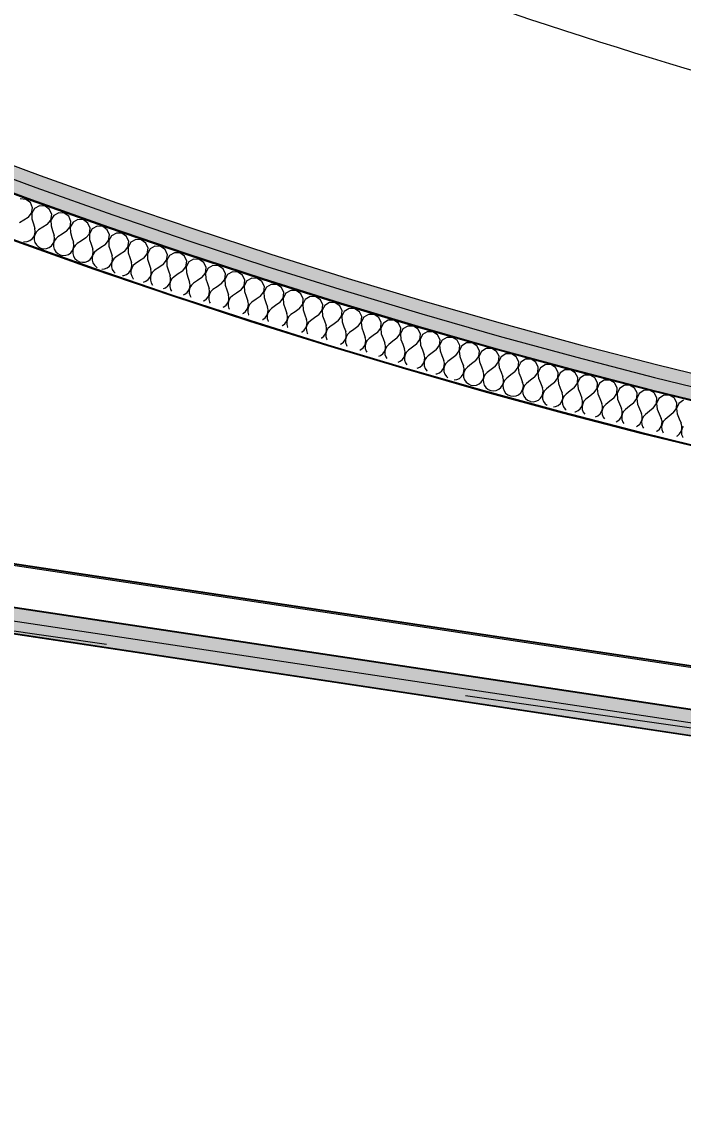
# Model space of a CAD drawing. Header units: millimetres. Extents: x -50172 to 90294, y -80883 to 956680.
# Drawn here: x -29495 to -28723, y -51494 to -50216 of the extents above; entities that cross this region are included whole.
import ezdxf

# ---------------------------------------------------------------- set-up
doc = ezdxf.new("R2010")
doc.units = ezdxf.units.MM
doc.header["$MEASUREMENT"] = 0
doc.linetypes.add('Dashed', pattern=[564.444447, 282.222223, -282.222223])
doc.linetypes.add('Long Dashed', pattern=[1058.333302, 634.99999, -423.333311])
for name, color, linetype in [('A-25-M_Wall_Int', 7, 'Continuous'), ('New_A-25-M_Wall_Int', 7, 'Continuous'), ('New_A-95-D_1_100', 7, 'Continuous')]:
    doc.layers.add(name, color=color, linetype=linetype)
for name, color, linetype, lineweight in [('A-25-M_Wall_Int_Pen_No__1', 7, 'Continuous', 13), ('A-25-M_Wall_Int_Pen_No__87', 8, 'Continuous', 20), ('New_A-25-M_Wall_Int_Pen_No__1', 7, 'Continuous', 13), ('New_A-25-M_Wall_Int_Pen_No__150', 7, 'Continuous', 0), ('New_A-35-M_FFE_Sanitary_Pen_No__1', 7, 'Continuous', 13), ('New_A-95-D_1_100_Pen_No__1', 7, 'Continuous', 13), ('New_A-95-P_Drawing_Pen_No__1', 7, 'Continuous', 13), ('New_A-95-P_Drawing_Pen_No__191', 7, 'Continuous', 5)]:
    doc.layers.add(name, color=color, linetype=linetype, lineweight=lineweight)
for name, color, linetype, lineweight, true_color in [('A-25-M_Wall_Int_Pen_No__107', 7, 'Continuous', 15, 0xa6a6a6), ('A-25-M_Wall_Int_Pen_No__81', 7, 'Continuous', 20, 0x6a6a6a), ('New_A-25-M_Wall_Int_Pen_No__107', 7, 'Continuous', 15, 0xa6a6a6), ('New_A-25-M_Wall_Int_Pen_No__81', 7, 'Continuous', 20, 0x6a6a6a)]:
    doc.layers.add(name, color=color, linetype=linetype, lineweight=lineweight, true_color=true_color)
doc.styles.add('GENERATED_STYLE_3', font='')
doc.styles.get('GENERATED_STYLE_3').set_extended_font_data('Arial')
doc.dimstyles.new('GENERATED_STYLE__2', dxfattribs={"dimtxt": 300, "dimasz": 95, "dimexe": 0.18, "dimexo": 0, "dimgap": 0.09, "dimtad": 1, "dimdec": 0, "dimzin": 0, "dimdsep": 46, "dimtxsty": 'GENERATED_STYLE_3', "dimblk": 'ARROWHEAD_2', "dimblk1": 'ARROWHEAD_2', "dimblk2": 'ARROWHEAD_2', "dimcen": 0.09, "dimclrd": 7, "dimclre": 7, "dimclrt": 7, "dimadec": 0, "dimazin": 0, "dimtfac": 1, "dimtdec": 4, "dimtmove": 0, "dimatfit": 3, "dimfxl": 1, "dimtolj": 1, "dimtzin": 0, "dimarcsym": 0})

# ---------------------------------------------------------------- blocks, each defined once
blk = doc.blocks.new('*X416')
at = {"layer": 'New_A-25-M_Wall_Int_Pen_No__150', "linetype": 'Continuous'}
for p, q in [((-29490.2, -50422.7), (-29496.7, -50422.2)), ((-29485, -50426.5), (-29490.2, -50422.7)), ((-29482.5, -50432.5), (-29485, -50426.5)), ((-29483.5, -50438.9), (-29482.5, -50432.5)), ((-29480.1, -50433.3), (-29483.4, -50438.9)), ((-29474.3, -50430.3), (-29480.1, -50433.3)), ((-29467.8, -50430.7), (-29474.3, -50430.3)), ((-29462.6, -50434.5), (-29467.8, -50430.7)), ((-29460, -50440.5), (-29462.6, -50434.5)), ((-29492.7, -50447.1), (-29497.7, -50450.3)), ((-29487.7, -50443.8), (-29492.7, -50447.1)), ((-29487.7, -50443.8), (-29483.5, -50438.9)), ((-29483.4, -50438.9), (-29483.3, -50445.4)), ((-29483.3, -50445.4), (-29481.5, -50451.1)), ((-29465.3, -50451.9), (-29461.1, -50447)), ((-29461.1, -50447), (-29460, -50440.5)), ((-29457.7, -50441.4), (-29461, -50447)), ((-29461, -50447), (-29460.8, -50453.5)), ((-29451.9, -50438.3), (-29457.7, -50441.4)), ((-29445.4, -50438.8), (-29451.9, -50438.3)), ((-29440.1, -50442.5), (-29445.4, -50438.8)), ((-29437.6, -50448.5), (-29440.1, -50442.5)), ((-29438.6, -50454.9), (-29437.6, -50448.5)), ((-29429.5, -50446.3), (-29435.2, -50449.4)), ((-29423, -50446.7), (-29429.5, -50446.3)), ((-29417.7, -50450.4), (-29423, -50446.7)), ((-29481.5, -50451.1), (-29479.7, -50456.8)), ((-29479.2, -50460.1), (-29479.7, -50456.8)), ((-29479.6, -50463.3), (-29479.2, -50460.1)), ((-29477.7, -50460.6), (-29479.5, -50463.4)), ((-29475.3, -50458.4), (-29477.7, -50460.6)), ((-29470.3, -50455.2), (-29475.3, -50458.4)), ((-29465.3, -50451.9), (-29470.3, -50455.2)), ((-29460.8, -50453.5), (-29459, -50459.2)), ((-29459, -50459.2), (-29457.3, -50464.9)), ((-29442.8, -50459.9), (-29447.8, -50463.2)), ((-29442.8, -50459.9), (-29438.6, -50454.9)), ((-29435.2, -50449.4), (-29438.5, -50455)), ((-29438.5, -50455), (-29438.3, -50461.5)), ((-29415.1, -50456.4), (-29417.7, -50450.4)), ((-29416.1, -50462.9), (-29415.1, -50456.4)), ((-29412.8, -50457.3), (-29416, -50462.9)), ((-29407, -50454.2), (-29412.8, -50457.3)), ((-29400.5, -50454.5), (-29407, -50454.2)), ((-29395.2, -50458.3), (-29400.5, -50454.5)), ((-29392.6, -50464.3), (-29395.2, -50458.3)), ((-29493, -50472), (-29492, -50472.2)), ((-29492, -50472.2), (-29488.7, -50472)), ((-29488.7, -50472), (-29485.6, -50470.9)), ((-29485.6, -50470.9), (-29482.9, -50468.9)), ((-29482.9, -50468.9), (-29480.9, -50466.4)), ((-29480.9, -50466.4), (-29479.6, -50463.3)), ((-29479.5, -50463.4), (-29480.5, -50466.5)), ((-29480.5, -50466.5), (-29480.5, -50469.8)), ((-29480.5, -50469.8), (-29479.7, -50473)), ((-29479.7, -50473), (-29478, -50475.8)), ((-29458.3, -50474.4), (-29457.1, -50471.4)), ((-29457, -50471.4), (-29457.9, -50474.6)), ((-29456.7, -50468.1), (-29457.3, -50464.9)), ((-29457.1, -50471.4), (-29456.7, -50468.1)), ((-29455.2, -50468.6), (-29457, -50471.4)), ((-29452.8, -50466.5), (-29455.2, -50468.6)), ((-29447.8, -50463.2), (-29452.8, -50466.5)), ((-29438.3, -50461.5), (-29436.5, -50467.2)), ((-29436.5, -50467.2), (-29434.7, -50472.8)), ((-29434.2, -50476.1), (-29434.7, -50472.8)), ((-29425.3, -50471.1), (-29430.2, -50474.4)), ((-29420.3, -50467.8), (-29425.3, -50471.1)), ((-29420.3, -50467.8), (-29416.1, -50462.9)), ((-29416, -50462.9), (-29415.8, -50469.4)), ((-29415.8, -50469.4), (-29414, -50475.1)), ((-29397.8, -50475.7), (-29393.6, -50470.7)), ((-29393.6, -50470.7), (-29392.6, -50464.3)), ((-29390.3, -50465.1), (-29393.5, -50470.7)), ((-29393.5, -50470.7), (-29393.3, -50477.2)), ((-29384.5, -50462), (-29390.3, -50465.1)), ((-29378.1, -50462.3), (-29384.5, -50462)), ((-29372.7, -50466.1), (-29378.1, -50462.3)), ((-29370.1, -50472), (-29372.7, -50466.1)), ((-29371.1, -50478.5), (-29370.1, -50472)), ((-29367.7, -50472.8), (-29371, -50478.5)), ((-29362, -50469.7), (-29367.7, -50472.8)), ((-29355.5, -50470.1), (-29362, -50469.7)), ((-29350.2, -50473.8), (-29355.5, -50470.1)), ((-29347.6, -50479.7), (-29350.2, -50473.8)), ((-29478, -50475.8), (-29475.6, -50478.1)), ((-29475.6, -50478.1), (-29472.7, -50479.6)), ((-29472.7, -50479.6), (-29469.4, -50480.3)), ((-29469.4, -50480.3), (-29466.1, -50480)), ((-29466.1, -50480), (-29463, -50478.9)), ((-29463, -50478.9), (-29460.4, -50477)), ((-29460.4, -50477), (-29458.3, -50474.4)), ((-29457.9, -50474.6), (-29458, -50477.8)), ((-29458, -50477.8), (-29457.1, -50481)), ((-29457.1, -50481), (-29455.4, -50483.8)), ((-29455.4, -50483.8), (-29453, -50486.1)), ((-29453, -50486.1), (-29450.1, -50487.6)), ((-29443.6, -50488), (-29440.5, -50486.9)), ((-29440.5, -50486.9), (-29437.8, -50485)), ((-29437.8, -50485), (-29435.8, -50482.4)), ((-29435.8, -50482.4), (-29434.5, -50479.4)), ((-29434.5, -50479.4), (-29435.4, -50482.5)), ((-29435.4, -50482.5), (-29435.4, -50485.8)), ((-29435.4, -50485.8), (-29434.6, -50489)), ((-29434.5, -50479.4), (-29434.2, -50476.1)), ((-29432.7, -50476.6), (-29434.5, -50479.4)), ((-29430.2, -50474.4), (-29432.7, -50476.6)), ((-29414, -50475.1), (-29412.2, -50480.7)), ((-29411.6, -50484), (-29412.2, -50480.7)), ((-29412, -50487.3), (-29411.6, -50484)), ((-29410.1, -50484.5), (-29411.9, -50487.3)), ((-29407.7, -50482.3), (-29410.1, -50484.5)), ((-29402.7, -50479), (-29407.7, -50482.3)), ((-29397.8, -50475.7), (-29402.7, -50479)), ((-29393.3, -50477.2), (-29391.5, -50482.9)), ((-29391.5, -50482.9), (-29389.6, -50488.6)), ((-29380.2, -50486.8), (-29385.1, -50490.1)), ((-29375.2, -50483.5), (-29380.2, -50486.8)), ((-29375.2, -50483.5), (-29371.1, -50478.5)), ((-29371, -50478.5), (-29370.7, -50485)), ((-29370.7, -50485), (-29368.9, -50490.7)), ((-29352.7, -50491.2), (-29348.5, -50486.2)), ((-29348.5, -50486.2), (-29347.6, -50479.7)), ((-29345.2, -50480.5), (-29348.4, -50486.2)), ((-29348.4, -50486.2), (-29348.1, -50492.7)), ((-29339.5, -50477.4), (-29345.2, -50480.5)), ((-29333, -50477.7), (-29339.5, -50477.4)), ((-29327.6, -50481.4), (-29333, -50477.7)), ((-29325, -50487.3), (-29327.6, -50481.4)), ((-29316.9, -50485), (-29322.6, -50488.1)), ((-29310.4, -50485.3), (-29316.9, -50485)), ((-29305.1, -50489), (-29310.4, -50485.3)), ((-29450.1, -50487.6), (-29446.9, -50488.3)), ((-29446.9, -50488.3), (-29443.6, -50488)), ((-29434.6, -50489), (-29432.9, -50491.8)), ((-29432.9, -50491.8), (-29430.4, -50494.1)), ((-29430.4, -50494.1), (-29427.5, -50495.6)), ((-29427.5, -50495.6), (-29424.3, -50496.2)), ((-29424.3, -50496.2), (-29421, -50496)), ((-29421, -50496), (-29417.9, -50494.8)), ((-29417.9, -50494.8), (-29415.2, -50492.9)), ((-29415.2, -50492.9), (-29413.2, -50490.3)), ((-29413.2, -50490.3), (-29412, -50487.3)), ((-29411.9, -50487.3), (-29412.8, -50490.4)), ((-29412.8, -50490.4), (-29412.8, -50493.7)), ((-29412.8, -50493.7), (-29412, -50496.9)), ((-29412, -50496.9), (-29410.3, -50499.7)), ((-29392.6, -50500.7), (-29390.6, -50498.1)), ((-29390.6, -50498.1), (-29389.4, -50495.1)), ((-29389.3, -50495.1), (-29390.2, -50498.3)), ((-29390.2, -50498.3), (-29390.2, -50501.6)), ((-29389.1, -50491.8), (-29389.6, -50488.6)), ((-29389.4, -50495.1), (-29389.1, -50491.8)), ((-29387.5, -50492.3), (-29389.3, -50495.1)), ((-29385.1, -50490.1), (-29387.5, -50492.3)), ((-29368.9, -50490.7), (-29367, -50496.3)), ((-29366.4, -50499.6), (-29367, -50496.3)), ((-29366.8, -50502.8), (-29366.4, -50499.6)), ((-29362.5, -50497.9), (-29364.9, -50500.1)), ((-29357.6, -50494.5), (-29362.5, -50497.9)), ((-29352.7, -50491.2), (-29357.6, -50494.5)), ((-29348.1, -50492.7), (-29346.3, -50498.4)), ((-29346.3, -50498.4), (-29344.4, -50504)), ((-29330.1, -50498.8), (-29335, -50502.2)), ((-29330.1, -50498.8), (-29325.9, -50493.8)), ((-29325.9, -50493.8), (-29325, -50487.3)), ((-29322.6, -50488.1), (-29325.8, -50493.8)), ((-29325.8, -50493.8), (-29325.5, -50500.3)), ((-29302.4, -50494.9), (-29305.1, -50489)), ((-29303.3, -50501.3), (-29302.4, -50494.9)), ((-29300, -50495.7), (-29303.2, -50501.4)), ((-29294.4, -50492.5), (-29300, -50495.7)), ((-29287.9, -50492.8), (-29294.4, -50492.5)), ((-29282.5, -50496.4), (-29287.9, -50492.8)), ((-29279.8, -50502.4), (-29282.5, -50496.4)), ((-29410.3, -50499.7), (-29407.8, -50501.9)), ((-29407.8, -50501.9), (-29406.8, -50502.5)), ((-29401.6, -50504.1), (-29398.4, -50503.8)), ((-29398.4, -50503.8), (-29395.3, -50502.7)), ((-29395.3, -50502.7), (-29392.6, -50500.7)), ((-29390.2, -50501.6), (-29389.3, -50504.7)), ((-29389.3, -50504.7), (-29387.6, -50507.5)), ((-29387.6, -50507.5), (-29386, -50509)), ((-29377.3, -50511.7), (-29375.7, -50511.6)), ((-29375.7, -50511.6), (-29372.6, -50510.5)), ((-29372.6, -50510.5), (-29370, -50508.5)), ((-29370, -50508.5), (-29368, -50505.9)), ((-29368, -50505.9), (-29366.8, -50502.8)), ((-29366.7, -50502.9), (-29367.6, -50506)), ((-29367.6, -50506), (-29367.6, -50509.3)), ((-29367.6, -50509.3), (-29366.7, -50512.5)), ((-29364.9, -50500.1), (-29366.7, -50502.9)), ((-29366.7, -50512.5), (-29365, -50515.3)), ((-29345.3, -50513.6), (-29344.1, -50510.5)), ((-29344, -50510.6), (-29344.9, -50513.7)), ((-29343.8, -50507.3), (-29344.4, -50504)), ((-29344.1, -50510.5), (-29343.8, -50507.3)), ((-29342.3, -50507.8), (-29344, -50510.6)), ((-29339.9, -50505.5), (-29342.3, -50507.8)), ((-29335, -50502.2), (-29339.9, -50505.5)), ((-29325.5, -50500.3), (-29323.7, -50506)), ((-29323.7, -50506), (-29321.8, -50511.6)), ((-29321.2, -50514.9), (-29321.8, -50511.6)), ((-29312.3, -50509.8), (-29317.2, -50513.1)), ((-29307.4, -50506.4), (-29312.3, -50509.8)), ((-29307.4, -50506.4), (-29303.3, -50501.3)), ((-29303.2, -50501.4), (-29302.9, -50507.9)), ((-29302.9, -50507.9), (-29301, -50513.5)), ((-29284.8, -50513.9), (-29280.7, -50508.8)), ((-29280.7, -50508.8), (-29279.8, -50502.4)), ((-29277.4, -50503.2), (-29280.6, -50508.9)), ((-29280.6, -50508.9), (-29280.2, -50515.4)), ((-29271.8, -50500), (-29277.4, -50503.2)), ((-29265.3, -50500.2), (-29271.8, -50500)), ((-29259.9, -50503.9), (-29265.3, -50500.2)), ((-29257.2, -50509.8), (-29259.9, -50503.9)), ((-29258, -50516.2), (-29257.2, -50509.8)), ((-29254.8, -50510.6), (-29257.9, -50516.3)), ((-29249.1, -50507.4), (-29254.8, -50510.6)), ((-29242.6, -50507.6), (-29249.1, -50507.4)), ((-29237.2, -50511.2), (-29242.6, -50507.6)), ((-29234.5, -50517.1), (-29237.2, -50511.2)), ((-29365, -50515.3), (-29364.4, -50515.8)), ((-29353.1, -50519.3), (-29353, -50519.3)), ((-29353, -50519.3), (-29350, -50518.2)), ((-29350, -50518.2), (-29347.3, -50516.2)), ((-29347.3, -50516.2), (-29345.3, -50513.6)), ((-29344.9, -50513.7), (-29344.9, -50517)), ((-29344.9, -50517), (-29344, -50520.2)), ((-29344, -50520.2), (-29342.5, -50522.7)), ((-29327.3, -50525.8), (-29324.6, -50523.8)), ((-29324.6, -50523.8), (-29322.7, -50521.2)), ((-29322.7, -50521.2), (-29321.5, -50518.1)), ((-29321.4, -50518.2), (-29322.3, -50521.3)), ((-29322.3, -50521.3), (-29322.3, -50524.6)), ((-29322.3, -50524.6), (-29321.3, -50527.8)), ((-29321.5, -50518.1), (-29321.2, -50514.9)), ((-29319.7, -50515.4), (-29321.4, -50518.2)), ((-29317.2, -50513.1), (-29319.7, -50515.4)), ((-29301, -50513.5), (-29299.1, -50519.2)), ((-29298.5, -50522.4), (-29299.1, -50519.2)), ((-29298.8, -50525.7), (-29298.5, -50522.4)), ((-29297, -50522.9), (-29298.7, -50525.7)), ((-29294.6, -50520.7), (-29297, -50522.9)), ((-29289.7, -50517.3), (-29294.6, -50520.7)), ((-29284.8, -50513.9), (-29289.7, -50517.3)), ((-29280.2, -50515.4), (-29278.3, -50521)), ((-29278.3, -50521), (-29276.4, -50526.6)), ((-29267, -50524.7), (-29271.9, -50528.1)), ((-29262.1, -50521.3), (-29267, -50524.7)), ((-29262.1, -50521.3), (-29258, -50516.2)), ((-29257.9, -50516.3), (-29257.6, -50522.8)), ((-29257.6, -50522.8), (-29255.6, -50528.4)), ((-29239.4, -50528.6), (-29235.3, -50523.6)), ((-29235.3, -50523.6), (-29234.5, -50517.1)), ((-29232.1, -50517.9), (-29235.2, -50523.6)), ((-29235.2, -50523.6), (-29234.9, -50530.1)), ((-29226.5, -50514.7), (-29232.1, -50517.9)), ((-29220, -50514.9), (-29226.5, -50514.7)), ((-29214.6, -50518.5), (-29220, -50514.9)), ((-29211.8, -50524.4), (-29214.6, -50518.5)), ((-29212.6, -50530.8), (-29211.8, -50524.4)), ((-29209.4, -50525.2), (-29212.5, -50530.9)), ((-29203.8, -50521.9), (-29209.4, -50525.2)), ((-29197.3, -50522.1), (-29203.8, -50521.9)), ((-29191.9, -50525.7), (-29197.3, -50522.1)), ((-29329.7, -50526.7), (-29327.3, -50525.8)), ((-29321.3, -50527.8), (-29320.1, -50529.7)), ((-29306.3, -50534), (-29304.6, -50533.3)), ((-29304.6, -50533.3), (-29301.9, -50531.4)), ((-29301.9, -50531.4), (-29300, -50528.7)), ((-29300, -50528.7), (-29298.8, -50525.7)), ((-29298.7, -50525.7), (-29299.6, -50528.9)), ((-29299.6, -50528.9), (-29299.5, -50532.2)), ((-29299.5, -50532.2), (-29298.6, -50535.3)), ((-29298.6, -50535.3), (-29297.7, -50536.7)), ((-29279.2, -50538.8), (-29277.2, -50536.2)), ((-29277.2, -50536.2), (-29276.1, -50533.1)), ((-29276, -50533.2), (-29276.8, -50536.3)), ((-29276.8, -50536.3), (-29276.8, -50539.6)), ((-29275.8, -50529.9), (-29276.4, -50526.6)), ((-29276.1, -50533.1), (-29275.8, -50529.9)), ((-29274.3, -50530.4), (-29276, -50533.2)), ((-29271.9, -50528.1), (-29274.3, -50530.4)), ((-29255.6, -50528.4), (-29253.7, -50534)), ((-29253.1, -50537.3), (-29253.7, -50534)), ((-29253.3, -50540.5), (-29253.1, -50537.3)), ((-29251.6, -50537.8), (-29253.2, -50540.6)), ((-29249.1, -50535.5), (-29251.6, -50537.8)), ((-29244.3, -50532.1), (-29249.1, -50535.5)), ((-29239.4, -50528.6), (-29244.3, -50532.1)), ((-29234.9, -50530.1), (-29232.9, -50535.7)), ((-29232.9, -50535.7), (-29231, -50541.4)), ((-29216.7, -50535.9), (-29221.5, -50539.4)), ((-29216.7, -50535.9), (-29212.6, -50530.8)), ((-29212.5, -50530.9), (-29212.1, -50537.4)), ((-29212.1, -50537.4), (-29210.2, -50543)), ((-29193.9, -50543.1), (-29189.9, -50538)), ((-29189.1, -50531.6), (-29191.9, -50525.7)), ((-29189.9, -50538), (-29189.1, -50531.6)), ((-29186.7, -50532.3), (-29189.8, -50538.1)), ((-29181.1, -50529.1), (-29186.7, -50532.3)), ((-29174.6, -50529.2), (-29181.1, -50529.1)), ((-29169.2, -50532.8), (-29174.6, -50529.2)), ((-29166.4, -50538.7), (-29169.2, -50532.8)), ((-29158.4, -50536.2), (-29164, -50539.5)), ((-29151.9, -50536.3), (-29158.4, -50536.2)), ((-29146.4, -50539.9), (-29151.9, -50536.3)), ((-29283.1, -50541.3), (-29281.8, -50540.8)), ((-29281.8, -50540.8), (-29279.2, -50538.8)), ((-29276.8, -50539.6), (-29275.9, -50542.8)), ((-29275.9, -50542.8), (-29275.2, -50543.8)), ((-29259.9, -50548.6), (-29259.1, -50548.2)), ((-29259.1, -50548.2), (-29256.5, -50546.2)), ((-29256.5, -50546.2), (-29254.5, -50543.6)), ((-29254.5, -50543.6), (-29253.3, -50540.5)), ((-29253.2, -50540.6), (-29254.1, -50543.7)), ((-29254.1, -50543.7), (-29254.1, -50547)), ((-29254.1, -50547), (-29253.1, -50550.2)), ((-29253.1, -50550.2), (-29252.7, -50550.9)), ((-29231.7, -50550.9), (-29230.6, -50547.9)), ((-29230.5, -50547.9), (-29231.3, -50551.1)), ((-29230.3, -50544.6), (-29231, -50541.4)), ((-29230.6, -50547.9), (-29230.3, -50544.6)), ((-29228.8, -50545.1), (-29230.5, -50547.9)), ((-29226.4, -50542.8), (-29228.8, -50545.1)), ((-29221.5, -50539.4), (-29226.4, -50542.8)), ((-29210.2, -50543), (-29208.2, -50548.6)), ((-29207.5, -50551.8), (-29208.2, -50548.6)), ((-29203.6, -50550.1), (-29206, -50552.3)), ((-29198.8, -50546.6), (-29203.6, -50550.1)), ((-29193.9, -50543.1), (-29198.8, -50546.6)), ((-29189.8, -50538.1), (-29189.4, -50544.6)), ((-29189.4, -50544.6), (-29187.4, -50550.2)), ((-29187.4, -50550.2), (-29185.4, -50555.8)), ((-29171.2, -50550.3), (-29176, -50553.8)), ((-29171.2, -50550.3), (-29167.1, -50545.2)), ((-29167.1, -50545.2), (-29166.4, -50538.7)), ((-29164, -50539.5), (-29167, -50545.2)), ((-29167, -50545.2), (-29166.6, -50551.7)), ((-29143.6, -50545.8), (-29146.4, -50539.9)), ((-29144.4, -50552.2), (-29143.6, -50545.8)), ((-29141.2, -50546.5), (-29144.3, -50552.2)), ((-29135.6, -50543.2), (-29141.2, -50546.5)), ((-29129.1, -50543.3), (-29135.6, -50543.2)), ((-29123.7, -50546.9), (-29129.1, -50543.3)), ((-29120.9, -50552.7), (-29123.7, -50546.9)), ((-29112.9, -50550.1), (-29118.5, -50553.5)), ((-29106.4, -50550.3), (-29112.9, -50550.1)), ((-29100.9, -50553.8), (-29106.4, -50550.3)), ((-29236.9, -50555.8), (-29236.3, -50555.6)), ((-29236.3, -50555.6), (-29233.7, -50553.6)), ((-29233.7, -50553.6), (-29231.7, -50550.9)), ((-29231.3, -50551.1), (-29231.3, -50554.4)), ((-29231.3, -50554.4), (-29230.3, -50557.5)), ((-29230.3, -50557.5), (-29230, -50558)), ((-29213.9, -50563), (-29213.5, -50562.9)), ((-29213.5, -50562.9), (-29210.9, -50560.8)), ((-29210.9, -50560.8), (-29208.9, -50558.2)), ((-29208.9, -50558.2), (-29207.8, -50555.1)), ((-29207.7, -50555.1), (-29208.5, -50558.3)), ((-29208.5, -50558.3), (-29208.5, -50561.6)), ((-29208.5, -50561.6), (-29207.5, -50564.8)), ((-29207.8, -50555.1), (-29207.5, -50551.8)), ((-29206, -50552.3), (-29207.7, -50555.1)), ((-29186.1, -50565.4), (-29185, -50562.3)), ((-29184.9, -50562.3), (-29185.7, -50565.5)), ((-29184.8, -50559), (-29185.4, -50555.8)), ((-29185, -50562.3), (-29184.8, -50559)), ((-29183.2, -50559.5), (-29184.9, -50562.3)), ((-29180.9, -50557.2), (-29183.2, -50559.5)), ((-29176, -50553.8), (-29180.9, -50557.2)), ((-29166.6, -50551.7), (-29164.6, -50557.3)), ((-29164.6, -50557.3), (-29162.6, -50562.9)), ((-29161.9, -50566.1), (-29162.6, -50562.9)), ((-29153.2, -50560.8), (-29158, -50564.3)), ((-29148.4, -50557.3), (-29153.2, -50560.8)), ((-29148.4, -50557.3), (-29144.4, -50552.2)), ((-29144.3, -50552.2), (-29143.8, -50558.7)), ((-29143.8, -50558.7), (-29141.8, -50564.3)), ((-29125.6, -50564.3), (-29121.6, -50559.2)), ((-29121.6, -50559.2), (-29120.9, -50552.7)), ((-29118.5, -50553.5), (-29121.5, -50559.2)), ((-29121.5, -50559.2), (-29121, -50565.7)), ((-29098.1, -50559.6), (-29100.9, -50553.8)), ((-29098.8, -50566.1), (-29098.1, -50559.6)), ((-29095.7, -50560.4), (-29098.7, -50566.1)), ((-29090.1, -50557), (-29095.7, -50560.4)), ((-29083.6, -50557.1), (-29090.1, -50557)), ((-29078.1, -50560.6), (-29083.6, -50557.1)), ((-29075.3, -50566.5), (-29078.1, -50560.6)), ((-29207.5, -50564.8), (-29207.3, -50565.1)), ((-29191, -50570.2), (-29190.7, -50570.1)), ((-29190.7, -50570.1), (-29188.1, -50568)), ((-29188.1, -50568), (-29186.1, -50565.4)), ((-29185.7, -50565.5), (-29185.7, -50568.8)), ((-29185.7, -50568.8), (-29184.7, -50571.9)), ((-29184.7, -50571.9), (-29184.4, -50572.3)), ((-29167.8, -50577.2), (-29165.2, -50575.2)), ((-29165.2, -50575.2), (-29163.3, -50572.5)), ((-29163.3, -50572.5), (-29162.2, -50569.4)), ((-29162.1, -50569.4), (-29162.9, -50572.6)), ((-29162.9, -50572.6), (-29162.8, -50575.9)), ((-29162.8, -50575.9), (-29161.8, -50579)), ((-29162.2, -50569.4), (-29161.9, -50566.1)), ((-29160.4, -50566.6), (-29162.1, -50569.4)), ((-29158, -50564.3), (-29160.4, -50566.6)), ((-29141.8, -50564.3), (-29139.8, -50569.9)), ((-29139.1, -50573.2), (-29139.8, -50569.9)), ((-29139.3, -50576.4), (-29139.1, -50573.2)), ((-29137.6, -50573.6), (-29139.2, -50576.5)), ((-29135.2, -50571.3), (-29137.6, -50573.6)), ((-29130.4, -50567.8), (-29135.2, -50571.3)), ((-29125.6, -50564.3), (-29130.4, -50567.8)), ((-29121, -50565.7), (-29119, -50571.3)), ((-29119, -50571.3), (-29116.9, -50576.9)), ((-29107.5, -50574.8), (-29112.4, -50578.3)), ((-29102.7, -50571.2), (-29107.5, -50574.8)), ((-29102.7, -50571.2), (-29098.8, -50566.1)), ((-29098.7, -50566.1), (-29098.2, -50572.6)), ((-29098.2, -50572.6), (-29096.1, -50578.2)), ((-29079.9, -50578.1), (-29075.9, -50572.9)), ((-29075.9, -50572.9), (-29075.3, -50566.5)), ((-29072.8, -50567.2), (-29075.8, -50573)), ((-29075.8, -50573), (-29075.3, -50579.5)), ((-29067.3, -50563.8), (-29072.8, -50567.2)), ((-29060.8, -50563.9), (-29067.3, -50563.8)), ((-29055.3, -50567.4), (-29060.8, -50563.9)), ((-29052.4, -50573.2), (-29055.3, -50567.4)), ((-29053.1, -50579.7), (-29052.4, -50573.2)), ((-29050, -50573.9), (-29053, -50579.7)), ((-29044.4, -50570.6), (-29050, -50573.9)), ((-29037.9, -50570.6), (-29044.4, -50570.6)), ((-29032.4, -50574.1), (-29037.9, -50570.6)), ((-29029.6, -50579.9), (-29032.4, -50574.1)), ((-29168.3, -50577.4), (-29167.8, -50577.2)), ((-29161.8, -50579), (-29161.5, -50579.5)), ((-29145.6, -50584.5), (-29144.9, -50584.2)), ((-29144.9, -50584.2), (-29142.4, -50582.2)), ((-29142.4, -50582.2), (-29140.4, -50579.5)), ((-29140.4, -50579.5), (-29139.3, -50576.4)), ((-29139.2, -50576.5), (-29140, -50579.6)), ((-29140, -50579.6), (-29139.9, -50582.9)), ((-29139.9, -50582.9), (-29138.9, -50586.1)), ((-29138.9, -50586.1), (-29138.5, -50586.7)), ((-29122, -50591.2), (-29119.5, -50589.2)), ((-29119.5, -50589.2), (-29117.6, -50586.5)), ((-29117.6, -50586.5), (-29116.4, -50583.4)), ((-29116.4, -50583.4), (-29117.2, -50586.6)), ((-29117.2, -50586.6), (-29117, -50589.9)), ((-29116.2, -50580.1), (-29116.9, -50576.9)), ((-29116.4, -50583.4), (-29116.2, -50580.1)), ((-29114.7, -50580.6), (-29116.4, -50583.4)), ((-29112.4, -50578.3), (-29114.7, -50580.6)), ((-29096.1, -50578.2), (-29094.1, -50583.8)), ((-29093.4, -50587), (-29094.1, -50583.8)), ((-29093.6, -50590.3), (-29093.4, -50587)), ((-29091.8, -50587.5), (-29093.5, -50590.3)), ((-29089.5, -50585.2), (-29091.8, -50587.5)), ((-29084.7, -50581.6), (-29089.5, -50585.2)), ((-29079.9, -50578.1), (-29084.7, -50581.6)), ((-29075.3, -50579.5), (-29073.2, -50585)), ((-29073.2, -50585), (-29071.2, -50590.6)), ((-29061.8, -50588.4), (-29066.6, -50592)), ((-29057, -50584.9), (-29061.8, -50588.4)), ((-29057, -50584.9), (-29053.1, -50579.7)), ((-29053, -50579.7), (-29052.4, -50586.2)), ((-29052.4, -50586.2), (-29050.3, -50591.8)), ((-29034.1, -50591.6), (-29030.2, -50586.4)), ((-29030.2, -50586.4), (-29029.6, -50579.9)), ((-29027.1, -50580.6), (-29030.1, -50586.4)), ((-29030.1, -50586.4), (-29029.5, -50592.9)), ((-29021.6, -50577.2), (-29027.1, -50580.6)), ((-29015.1, -50577.3), (-29021.6, -50577.2)), ((-29009.6, -50580.7), (-29015.1, -50577.3)), ((-29006.7, -50586.5), (-29009.6, -50580.7)), ((-29007.3, -50593), (-29006.7, -50586.5)), ((-29004.3, -50587.2), (-29007.2, -50593)), ((-28998.7, -50583.8), (-29004.3, -50587.2)), ((-28992.2, -50583.8), (-28998.7, -50583.8)), ((-28986.7, -50587.2), (-28992.2, -50583.8)), ((-28983.8, -50593.1), (-28986.7, -50587.2)), ((-29123, -50591.6), (-29122, -50591.2)), ((-29117, -50589.9), (-29116, -50593)), ((-29116, -50593), (-29115.4, -50594)), ((-29100.4, -50598.7), (-29099.1, -50598.1)), ((-29099.1, -50598.1), (-29096.5, -50596.1)), ((-29096.5, -50596.1), (-29094.6, -50593.4)), ((-29094.6, -50593.4), (-29093.6, -50590.3)), ((-29093.5, -50590.3), (-29094.2, -50593.5)), ((-29094.2, -50593.5), (-29094.1, -50596.8)), ((-29094.1, -50596.8), (-29093.1, -50599.9)), ((-29093.1, -50599.9), (-29092.2, -50601.2)), ((-29073.6, -50602.9), (-29071.7, -50600.2)), ((-29071.7, -50600.2), (-29070.6, -50597.1)), ((-29070.5, -50597.1), (-29071.3, -50600.3)), ((-29071.3, -50600.3), (-29071.2, -50603.6)), ((-29070.4, -50593.8), (-29071.2, -50590.6)), ((-29070.6, -50597.1), (-29070.4, -50593.8)), ((-29068.9, -50594.3), (-29070.5, -50597.1)), ((-29066.6, -50592), (-29068.9, -50594.3)), ((-29050.3, -50591.8), (-29048.2, -50597.4)), ((-29047.5, -50600.6), (-29048.2, -50597.4)), ((-29047.7, -50603.9), (-29047.5, -50600.6)), ((-29046, -50601), (-29047.6, -50603.9)), ((-29043.7, -50598.7), (-29046, -50601)), ((-29038.9, -50595.1), (-29043.7, -50598.7)), ((-29034.1, -50591.6), (-29038.9, -50595.1)), ((-29029.5, -50592.9), (-29027.4, -50598.5)), ((-29027.4, -50598.5), (-29025.3, -50604)), ((-29016, -50601.8), (-29020.7, -50605.4)), ((-29011.2, -50598.2), (-29016, -50601.8)), ((-29011.2, -50598.2), (-29007.3, -50593)), ((-29007.2, -50593), (-29006.6, -50599.5)), ((-29006.6, -50599.5), (-29004.5, -50605.1)), ((-28988.3, -50604.8), (-28984.4, -50599.5)), ((-28984.4, -50599.5), (-28983.8, -50593.1)), ((-28981.4, -50593.8), (-28984.3, -50599.6)), ((-28984.3, -50599.6), (-28983.7, -50606.1)), ((-28975.8, -50590.3), (-28981.4, -50593.8)), ((-28969.3, -50590.3), (-28975.8, -50590.3)), ((-28963.8, -50593.7), (-28969.3, -50590.3)), ((-28960.8, -50599.5), (-28963.8, -50593.7)), ((-28961.4, -50606), (-28960.8, -50599.5)), ((-28958.4, -50600.2), (-28961.3, -50606)), ((-28952.9, -50596.8), (-28958.4, -50600.2)), ((-28946.4, -50596.7), (-28952.9, -50596.8)), ((-28940.8, -50600.1), (-28946.4, -50596.7)), ((-28937.9, -50605.9), (-28940.8, -50600.1)), ((-29078, -50605.7), (-29076.2, -50605)), ((-29076.2, -50605), (-29073.6, -50602.9)), ((-29071.2, -50603.6), (-29070.2, -50606.7)), ((-29070.2, -50606.7), (-29068.9, -50608.6)), ((-29055.6, -50612.7), (-29053.2, -50611.7)), ((-29053.2, -50611.7), (-29050.7, -50609.6)), ((-29050.7, -50609.6), (-29048.8, -50607)), ((-29048.8, -50607), (-29047.7, -50603.9)), ((-29047.6, -50603.9), (-29048.4, -50607.1)), ((-29048.4, -50607.1), (-29048.2, -50610.4)), ((-29048.2, -50610.4), (-29047.2, -50613.5)), ((-29047.2, -50613.5), (-29045.6, -50615.9)), ((-29027.7, -50616.3), (-29025.8, -50613.6)), ((-29025.8, -50613.6), (-29024.7, -50610.5)), ((-29024.7, -50610.5), (-29025.4, -50613.7)), ((-29025.4, -50613.7), (-29025.3, -50617)), ((-29024.6, -50607.2), (-29025.3, -50604)), ((-29024.7, -50610.5), (-29024.6, -50607.2)), ((-29023, -50607.7), (-29024.7, -50610.5)), ((-29020.7, -50605.4), (-29023, -50607.7)), ((-29004.5, -50605.1), (-29002.3, -50610.6)), ((-29001.6, -50613.8), (-29002.3, -50610.6)), ((-29001.8, -50617.1), (-29001.6, -50613.8)), ((-29000.1, -50614.3), (-29001.7, -50617.1)), ((-28997.8, -50611.9), (-29000.1, -50614.3)), ((-28993, -50608.4), (-28997.8, -50611.9)), ((-28988.3, -50604.8), (-28993, -50608.4)), ((-28983.7, -50606.1), (-28981.5, -50611.6)), ((-28981.5, -50611.6), (-28979.4, -50617.2)), ((-28965.3, -50611.2), (-28970, -50614.8)), ((-28965.3, -50611.2), (-28961.4, -50606)), ((-28961.3, -50606), (-28960.7, -50612.5)), ((-28960.7, -50612.5), (-28958.5, -50618.1)), ((-28942.3, -50617.6), (-28938.4, -50612.4)), ((-28938.4, -50612.4), (-28937.9, -50605.9)), ((-28935.5, -50606.6), (-28938.4, -50612.4)), ((-28938.4, -50612.4), (-28937.7, -50618.9)), ((-28930, -50603.1), (-28935.5, -50606.6)), ((-28923.5, -50603.1), (-28930, -50603.1)), ((-28917.9, -50606.5), (-28923.5, -50603.1)), ((-28914.9, -50612.3), (-28917.9, -50606.5)), ((-28915.5, -50618.7), (-28914.9, -50612.3)), ((-28912.5, -50612.9), (-28915.4, -50618.8)), ((-28907, -50609.4), (-28912.5, -50612.9)), ((-28900.5, -50609.4), (-28907, -50609.4)), ((-28894.9, -50612.7), (-28900.5, -50609.4)), ((-28892, -50618.5), (-28894.9, -50612.7)), ((-29033.4, -50619.7), (-29033.3, -50619.7)), ((-29033.3, -50619.7), (-29030.2, -50618.4)), ((-29030.2, -50618.4), (-29027.7, -50616.3)), ((-29025.3, -50617), (-29024.2, -50620.1)), ((-29024.2, -50620.1), (-29022.3, -50622.9)), ((-29022.3, -50622.9), (-29021.7, -50623.4)), ((-29011.7, -50626.5), (-29010.3, -50626.3)), ((-29010.3, -50626.3), (-29007.2, -50625)), ((-29007.2, -50625), (-29004.7, -50622.9)), ((-29004.7, -50622.9), (-29002.8, -50620.2)), ((-29002.8, -50620.2), (-29001.8, -50617.1)), ((-29001.7, -50617.1), (-29002.4, -50620.3)), ((-29002.4, -50620.3), (-29002.3, -50623.6)), ((-29002.3, -50623.6), (-29001.2, -50626.7)), ((-29001.2, -50626.7), (-28999.3, -50629.5)), ((-28981.7, -50629.5), (-28979.8, -50626.8)), ((-28979.8, -50626.8), (-28978.8, -50623.6)), ((-28978.6, -50620.4), (-28979.4, -50617.2)), ((-28978.7, -50623.7), (-28979.4, -50626.9)), ((-28979.4, -50626.9), (-28979.2, -50630.2)), ((-28978.8, -50623.6), (-28978.6, -50620.4)), ((-28977.1, -50620.8), (-28978.7, -50623.7)), ((-28974.8, -50618.5), (-28977.1, -50620.8)), ((-28970, -50614.8), (-28974.8, -50618.5)), ((-28958.5, -50618.1), (-28956.4, -50623.6)), ((-28955.6, -50626.8), (-28956.4, -50623.6)), ((-28955.7, -50630.1), (-28955.6, -50626.8)), ((-28954.1, -50627.2), (-28955.7, -50630.1)), ((-28951.8, -50624.9), (-28954.1, -50627.2)), ((-28947, -50621.3), (-28951.8, -50624.9)), ((-28942.3, -50617.6), (-28947, -50621.3)), ((-28937.7, -50618.9), (-28935.5, -50624.5)), ((-28935.5, -50624.5), (-28933.3, -50630)), ((-28919.3, -50624), (-28924, -50627.6)), ((-28919.3, -50624), (-28915.5, -50618.7)), ((-28915.4, -50618.8), (-28914.7, -50625.2)), ((-28914.7, -50625.2), (-28912.5, -50630.8)), ((-28896.3, -50630.2), (-28892.5, -50625)), ((-28892.5, -50625), (-28892, -50618.5)), ((-28889.5, -50619.2), (-28892.4, -50625)), ((-28892.4, -50625), (-28891.7, -50631.5)), ((-28884, -50615.7), (-28889.5, -50619.2)), ((-28877.5, -50615.6), (-28884, -50615.7)), ((-28872, -50618.9), (-28877.5, -50615.6)), ((-28869, -50624.7), (-28872, -50618.9)), ((-28869.4, -50631.2), (-28869, -50624.7)), ((-28866.5, -50625.3), (-28869.3, -50631.2)), ((-28861, -50621.8), (-28866.5, -50625.3)), ((-28854.5, -50621.7), (-28861, -50621.8)), ((-28848.9, -50625), (-28854.5, -50621.7)), ((-28845.9, -50630.8), (-28848.9, -50625)), ((-28999.3, -50629.5), (-28997.5, -50631)), ((-28990.1, -50633.3), (-28987.2, -50632.9)), ((-28987.2, -50632.9), (-28984.2, -50631.6)), ((-28984.2, -50631.6), (-28981.7, -50629.5)), ((-28979.2, -50630.2), (-28978.2, -50633.3)), ((-28978.2, -50633.3), (-28976.3, -50636)), ((-28976.3, -50636), (-28973.7, -50638.1)), ((-28973.7, -50638.1), (-28970.7, -50639.4)), ((-28970.7, -50639.4), (-28967.4, -50639.8)), ((-28967.4, -50639.8), (-28964.2, -50639.4)), ((-28964.2, -50639.4), (-28961.2, -50638)), ((-28961.2, -50638), (-28958.6, -50635.9)), ((-28958.6, -50635.9), (-28956.8, -50633.2)), ((-28956.8, -50633.2), (-28955.7, -50630.1)), ((-28955.7, -50630.1), (-28956.4, -50633.3)), ((-28956.4, -50633.3), (-28956.2, -50636.6)), ((-28956.2, -50636.6), (-28955.1, -50639.7)), ((-28955.1, -50639.7), (-28953.2, -50642.4)), ((-28935.6, -50642.3), (-28933.7, -50639.6)), ((-28933.7, -50639.6), (-28932.7, -50636.5)), ((-28932.6, -50633.2), (-28933.3, -50630)), ((-28932.6, -50636.5), (-28933.3, -50639.7)), ((-28933.3, -50639.7), (-28933.1, -50643)), ((-28932.7, -50636.5), (-28932.6, -50633.2)), ((-28931, -50633.6), (-28932.6, -50636.5)), ((-28928.7, -50631.3), (-28931, -50633.6)), ((-28924, -50627.6), (-28928.7, -50631.3)), ((-28912.5, -50630.8), (-28910.3, -50636.3)), ((-28909.5, -50639.5), (-28910.3, -50636.3)), ((-28909.6, -50642.8), (-28909.5, -50639.5)), ((-28908, -50639.9), (-28909.5, -50642.8)), ((-28905.7, -50637.6), (-28908, -50639.9)), ((-28901, -50633.9), (-28905.7, -50637.6)), ((-28896.3, -50630.2), (-28901, -50633.9)), ((-28891.7, -50631.5), (-28889.5, -50637)), ((-28889.5, -50637), (-28887.2, -50642.5)), ((-28877.9, -50640.1), (-28882.6, -50643.8)), ((-28873.3, -50636.4), (-28877.9, -50640.1)), ((-28873.3, -50636.4), (-28869.4, -50631.2)), ((-28869.3, -50631.2), (-28868.6, -50637.7)), ((-28868.6, -50637.7), (-28866.4, -50643.2)), ((-28850.2, -50642.6), (-28846.4, -50637.3)), ((-28846.4, -50637.3), (-28845.9, -50630.8)), ((-28843.5, -50631.4), (-28846.3, -50637.3)), ((-28846.3, -50637.3), (-28845.6, -50643.8)), ((-28838, -50627.9), (-28843.5, -50631.4)), ((-28831.5, -50627.8), (-28838, -50627.9)), ((-28825.9, -50631.1), (-28831.5, -50627.8)), ((-28822.9, -50636.8), (-28825.9, -50631.1)), ((-28823.3, -50643.3), (-28822.9, -50636.8)), ((-28820.5, -50637.4), (-28823.2, -50643.3)), ((-28815, -50633.9), (-28820.5, -50637.4)), ((-28808.5, -50633.7), (-28815, -50633.9)), ((-28802.9, -50637), (-28808.5, -50633.7)), ((-28799.8, -50642.8), (-28802.9, -50637)), ((-28791.9, -50639.8), (-28797.4, -50643.4)), ((-28785.4, -50639.7), (-28791.9, -50639.8)), ((-28779.8, -50642.9), (-28785.4, -50639.7)), ((-28953.2, -50642.4), (-28950.7, -50644.5)), ((-28950.7, -50644.5), (-28947.6, -50645.8)), ((-28947.6, -50645.8), (-28944.4, -50646.3)), ((-28944.4, -50646.3), (-28941.1, -50645.8)), ((-28941.1, -50645.8), (-28938.1, -50644.4)), ((-28938.1, -50644.4), (-28935.6, -50642.3)), ((-28933.1, -50643), (-28932, -50646.1)), ((-28932, -50646.1), (-28930.2, -50648.8)), ((-28930.2, -50648.8), (-28927.6, -50650.9)), ((-28927.6, -50650.9), (-28924.6, -50652.2)), ((-28924.6, -50652.2), (-28921.3, -50652.6)), ((-28921.3, -50652.6), (-28918, -50652.1)), ((-28918, -50652.1), (-28915, -50650.8)), ((-28915, -50650.8), (-28912.5, -50648.6)), ((-28912.5, -50648.6), (-28910.7, -50645.9)), ((-28910.7, -50645.9), (-28909.6, -50642.8)), ((-28909.5, -50642.8), (-28910.3, -50646)), ((-28910.3, -50646), (-28910.1, -50649.3)), ((-28910.1, -50649.3), (-28909, -50652.4)), ((-28909, -50652.4), (-28907.1, -50655.1)), ((-28889.4, -50654.9), (-28887.6, -50652.1)), ((-28887.6, -50652.1), (-28886.6, -50649)), ((-28886.5, -50645.7), (-28887.2, -50642.5)), ((-28886.5, -50649), (-28887.2, -50652.3)), ((-28887.2, -50652.3), (-28887, -50655.5)), ((-28886.6, -50649), (-28886.5, -50645.7)), ((-28884.9, -50646.1), (-28886.5, -50649)), ((-28882.6, -50643.8), (-28884.9, -50646.1)), ((-28866.4, -50643.2), (-28864.2, -50648.7)), ((-28863.4, -50651.9), (-28864.2, -50648.7)), ((-28863.5, -50655.2), (-28863.4, -50651.9)), ((-28861.8, -50652.3), (-28863.4, -50655.2)), ((-28859.5, -50649.9), (-28861.8, -50652.3)), ((-28854.9, -50646.2), (-28859.5, -50649.9)), ((-28850.2, -50642.6), (-28854.9, -50646.2)), ((-28845.6, -50643.8), (-28843.3, -50649.3)), ((-28843.3, -50649.3), (-28841.1, -50654.8)), ((-28831.8, -50652.3), (-28836.4, -50656)), ((-28827.1, -50648.6), (-28831.8, -50652.3)), ((-28827.1, -50648.6), (-28823.3, -50643.3)), ((-28823.2, -50643.3), (-28822.5, -50649.8)), ((-28822.5, -50649.8), (-28820.2, -50655.3)), ((-28804, -50654.6), (-28800.2, -50649.3)), ((-28800.2, -50649.3), (-28799.8, -50642.8)), ((-28797.4, -50643.4), (-28800.1, -50649.3)), ((-28800.1, -50649.3), (-28799.4, -50655.8)), ((-28776.7, -50648.7), (-28779.8, -50642.9)), ((-28777.1, -50655.2), (-28776.7, -50648.7)), ((-28774.3, -50649.3), (-28777, -50655.2)), ((-28768.9, -50645.7), (-28774.3, -50649.3)), ((-28762.4, -50645.5), (-28768.9, -50645.7)), ((-28756.7, -50648.7), (-28762.4, -50645.5)), ((-28753.6, -50654.5), (-28756.7, -50648.7)), ((-28745.8, -50651.5), (-28751.2, -50655.1)), ((-28739.3, -50651.3), (-28745.8, -50651.5)), ((-28733.6, -50654.5), (-28739.3, -50651.3)), ((-28907.1, -50655.1), (-28904.5, -50657.2)), ((-28904.5, -50657.2), (-28901.5, -50658.4)), ((-28901.3, -50658.5), (-28898.2, -50658.9)), ((-28898.2, -50658.9), (-28894.9, -50658.4)), ((-28894.9, -50658.4), (-28891.9, -50657)), ((-28891.9, -50657), (-28889.4, -50654.9)), ((-28887, -50655.5), (-28885.8, -50658.6)), ((-28885.8, -50658.6), (-28883.9, -50661.3)), ((-28883.9, -50661.3), (-28881.7, -50663.1)), ((-28874.1, -50664.9), (-28871.8, -50664.6)), ((-28871.8, -50664.6), (-28868.8, -50663.2)), ((-28868.8, -50663.2), (-28866.3, -50661)), ((-28866.3, -50661), (-28864.5, -50658.3)), ((-28864.5, -50658.3), (-28863.5, -50655.2)), ((-28863.4, -50655.2), (-28864.1, -50658.4)), ((-28864.1, -50658.4), (-28863.8, -50661.7)), ((-28863.8, -50661.7), (-28862.7, -50664.8)), ((-28862.7, -50664.8), (-28860.8, -50667.5)), ((-28843.1, -50667.1), (-28841.3, -50664.4)), ((-28841.3, -50664.4), (-28840.3, -50661.3)), ((-28840.3, -50658), (-28841.1, -50654.8)), ((-28840.2, -50661.3), (-28840.9, -50664.5)), ((-28840.9, -50664.5), (-28840.7, -50667.8)), ((-28840.3, -50661.3), (-28840.3, -50658)), ((-28838.7, -50658.4), (-28840.2, -50661.3)), ((-28836.4, -50656), (-28838.7, -50658.4)), ((-28820.2, -50655.3), (-28818, -50660.8)), ((-28817.1, -50664), (-28818, -50660.8)), ((-28817.2, -50667.3), (-28817.1, -50664)), ((-28815.6, -50664.4), (-28817.1, -50667.3)), ((-28813.3, -50662), (-28815.6, -50664.4)), ((-28808.7, -50658.3), (-28813.3, -50662)), ((-28804, -50654.6), (-28808.7, -50658.3)), ((-28799.4, -50655.8), (-28797.1, -50661.3)), ((-28797.1, -50661.3), (-28794.8, -50666.8)), ((-28785.5, -50664.2), (-28790.2, -50667.9)), ((-28780.9, -50660.5), (-28785.5, -50664.2)), ((-28780.9, -50660.5), (-28777.1, -50655.2)), ((-28777, -50655.2), (-28776.3, -50661.6)), ((-28776.3, -50661.6), (-28774, -50667.1)), ((-28757.8, -50666.3), (-28754, -50661)), ((-28754, -50661), (-28753.6, -50654.5)), ((-28751.2, -50655.1), (-28753.9, -50661)), ((-28753.9, -50661), (-28753.1, -50667.4)), ((-28730.5, -50660.2), (-28733.6, -50654.5)), ((-28730.9, -50666.7), (-28730.5, -50660.2)), ((-28728.1, -50660.8), (-28730.8, -50666.7)), ((-28722.7, -50657.2), (-28728.1, -50660.8)), ((-28860.8, -50667.5), (-28859.7, -50668.3)), ((-28849.4, -50670.8), (-28848.6, -50670.7)), ((-28848.6, -50670.7), (-28845.6, -50669.3)), ((-28845.6, -50669.3), (-28843.1, -50667.1)), ((-28840.7, -50667.8), (-28839.6, -50670.9)), ((-28839.6, -50670.9), (-28837.6, -50673.5)), ((-28837.6, -50673.5), (-28837.6, -50673.6)), ((-28825.1, -50676.5), (-28822.5, -50675.3)), ((-28822.5, -50675.3), (-28820, -50673.2)), ((-28820, -50673.2), (-28818.2, -50670.4)), ((-28818.2, -50670.4), (-28817.2, -50667.3)), ((-28817.1, -50667.3), (-28817.8, -50670.5)), ((-28817.8, -50670.5), (-28817.5, -50673.8)), ((-28817.5, -50673.8), (-28816.4, -50676.9)), ((-28816.4, -50676.9), (-28814.9, -50679)), ((-28796.8, -50679.1), (-28795, -50676.4)), ((-28795, -50676.4), (-28794, -50673.2)), ((-28794, -50669.9), (-28794.8, -50666.8)), ((-28794, -50673.2), (-28794.6, -50676.5)), ((-28794.6, -50676.5), (-28794.4, -50679.7)), ((-28794, -50673.2), (-28794, -50669.9)), ((-28792.4, -50670.3), (-28794, -50673.2)), ((-28790.2, -50667.9), (-28792.4, -50670.3)), ((-28774, -50667.1), (-28771.7, -50672.6)), ((-28770.8, -50675.8), (-28771.7, -50672.6)), ((-28770.9, -50679.1), (-28770.8, -50675.8)), ((-28769.3, -50676.2), (-28770.8, -50679.1)), ((-28767, -50673.8), (-28769.3, -50676.2)), ((-28762.4, -50670), (-28767, -50673.8)), ((-28757.8, -50666.3), (-28762.4, -50670)), ((-28753.1, -50667.4), (-28750.8, -50672.9)), ((-28750.8, -50672.9), (-28748.5, -50678.4)), ((-28747.6, -50681.6), (-28748.5, -50678.4)), ((-28739.2, -50675.8), (-28743.8, -50679.6)), ((-28734.6, -50672), (-28739.2, -50675.8)), ((-28734.6, -50672), (-28730.9, -50666.7)), ((-28730.8, -50666.7), (-28730, -50673.2)), ((-28730, -50673.2), (-28727.6, -50678.7)), ((-28801.2, -50682.2), (-28799.3, -50681.3)), ((-28799.3, -50681.3), (-28796.8, -50679.1)), ((-28794.4, -50679.7), (-28793.2, -50682.8)), ((-28793.2, -50682.8), (-28792.1, -50684.4)), ((-28777.5, -50687.8), (-28776.1, -50687.2)), ((-28776.1, -50687.2), (-28773.6, -50685)), ((-28773.6, -50685), (-28771.8, -50682.2)), ((-28771.8, -50682.2), (-28770.9, -50679.1)), ((-28770.8, -50679.1), (-28771.4, -50682.3)), ((-28771.4, -50682.3), (-28771.2, -50685.6)), ((-28771.2, -50685.6), (-28770, -50688.7)), ((-28770, -50688.7), (-28769.2, -50689.8)), ((-28752.9, -50693), (-28750.4, -50690.8)), ((-28750.4, -50690.8), (-28748.6, -50688)), ((-28748.6, -50688), (-28747.7, -50684.9)), ((-28747.6, -50684.9), (-28748.2, -50688.1)), ((-28748.2, -50688.1), (-28747.9, -50691.4)), ((-28747.9, -50691.4), (-28746.8, -50694.5)), ((-28747.7, -50684.9), (-28747.6, -50681.6)), ((-28746.1, -50682), (-28747.6, -50684.9)), ((-28743.8, -50679.6), (-28746.1, -50682)), ((-28727.6, -50678.7), (-28725.3, -50684.1)), ((-28725.4, -50693.7), (-28724.5, -50690.6)), ((-28724.4, -50687.3), (-28725.3, -50684.1)), ((-28724.4, -50690.6), (-28725, -50693.8)), ((-28724.5, -50690.6), (-28724.4, -50687.3)), ((-28722.9, -50687.7), (-28724.4, -50690.6)), ((-28753.9, -50693.4), (-28752.9, -50693)), ((-28746.8, -50694.5), (-28746.2, -50695.3)), ((-28730.3, -50699), (-28729.6, -50698.7)), ((-28729.6, -50698.7), (-28727.2, -50696.5)), ((-28727.2, -50696.5), (-28725.4, -50693.7)), ((-28725, -50693.8), (-28724.7, -50697.1)), ((-28724.7, -50697.1), (-28723.5, -50700.2)), ((-28723.5, -50700.2), (-28723.1, -50700.7))]:
    blk.add_line(p, q, dxfattribs=at)
blk = doc.blocks.new('Wall_96_1', base_point=(-29918.5, -50217.2))
at = {"layer": 'New_A-25-M_Wall_Int_Pen_No__107', "linetype": 'Continuous'}
for points in [[(-20095.3, -46371.2, -0.413614), (-29918.5, -50217.2), (-29924.5, -50231, 0.413614), (-20081.5, -46377.2)], [(-20081.5, -46377.2, -0.413614), (-29924.5, -50231), (-29930.5, -50244.7, 0.413614), (-20067.8, -46383.2)]]:
    blk.add_hatch(color=256, dxfattribs=at).paths.add_polyline_path(points)
at = {"layer": 'New_A-25-M_Wall_Int_Pen_No__81', "linetype": 'Continuous', "lineweight": 0, "true_color": 0x353535}
for points in [[(-20067.8, -46383.2, -0.413614), (-29930.5, -50244.7), (-29930.9, -50245.6, 0.413614), (-20066.9, -46383.6)], [(-20021.1, -46403.7, -0.413614), (-29950.8, -50291.5), (-29951.2, -50292.4, 0.413614), (-20020.2, -46404.1)]]:
    blk.add_hatch(color=250, dxfattribs=at).paths.add_polyline_path(points)
at = {"layer": 'New_A-25-M_Wall_Int_Pen_No__1', "linetype": 'Continuous'}
for radius in [7467.1, 7498.1, 7497.1, 7482.1, 7549.1, 7548.1]:
    blk.add_arc((-26933.8, -43372.5), radius, 246.44045, 336.32308, dxfattribs=at)
at = {"layer": 'New_A-25-M_Wall_Int', "color": 250, "lineweight": 50, "true_color": 0x2a2a2a}
blk.add_blockref('*X416', (0, 0), dxfattribs=at)
blk = doc.blocks.new('Wall_242_1', base_point=(-29877.1, -50872.8))
at = {"layer": 'A-25-M_Wall_Int_Pen_No__87', "linetype": 'Continuous', "flags": 128}
for points in [[(-25703.7, -51420.9), (-29865.1, -50793.7)], [(-29877.1, -50872.8), (-25694.4, -51503.2)]]:
    blk.add_lwpolyline(points, dxfattribs=at)
blk = doc.blocks.new('Wall_399_1', base_point=(-29877.4, -50873.6))
at = {"layer": 'A-25-M_Wall_Int_Pen_No__107', "linetype": 'Continuous'}
for points in [[(-29871.2, -50859.4), (-25692.2, -51488.4), (-25690, -51473.5), (-29865, -50845.1)], [(-29877.4, -50873.6), (-25694.4, -51503.2), (-25692.2, -51488.4), (-29871.2, -50859.4)]]:
    blk.add_hatch(color=256, dxfattribs=at).paths.add_polyline_path(points)
at = {"layer": 'A-25-M_Wall_Int_Pen_No__81', "linetype": 'Continuous', "lineweight": 0, "true_color": 0x353535}
for points in [[(-29844.7, -50798.6), (-25682.7, -51425.1), (-25682.5, -51424.1), (-29844.3, -50797.7)], [(-29865, -50845.1), (-25690, -51473.5), (-25689.8, -51472.5), (-29864.6, -50844.2)]]:
    blk.add_hatch(color=250, dxfattribs=at).paths.add_polyline_path(points)
at = {"layer": 'A-25-M_Wall_Int_Pen_No__1', "linetype": 'Continuous'}
for p, q in [((-29844.7, -50798.6), (-25682.7, -51425.1)), ((-29864.6, -50844.2), (-25689.8, -51472.5)), ((-29865, -50845.1), (-25690, -51473.5)), ((-29871.2, -50859.4), (-25692.2, -51488.4))]:
    blk.add_line(p, q, dxfattribs=at)
at = {"layer": 'A-25-M_Wall_Int_Pen_No__1', "linetype": 'Continuous', "flags": 128}
for points in [[(-25703.7, -51420.9), (-29844.3, -50797.7)], [(-29877.4, -50873.6), (-25694.4, -51503.2)]]:
    blk.add_lwpolyline(points, dxfattribs=at)
blk = doc.blocks.new('*D1316')
at = {"layer": 'New_A-95-D_1_100_Pen_No__1', "linetype": 'Continuous'}
for p, q in [((-27482.1, -51234.1), (-26961.1, -51312.6)), ((-27044.7, -51238.2), (-27053.8, -51298.7)), ((-26997.4, -51343.7), (-27110.2, -51253.7)), ((-27053.8, -51298.7), (-29889.8, -70117)), ((-30318.2, -70052.5), (-29797.1, -70131)), ((-29946.3, -70072), (-29833.4, -70162)), ((-29889.8, -70117), (-29899, -70177.5))]:
    blk.add_line(p, q, dxfattribs=at)
at = {"layer": 'New_A-95-D_1_100_Pen_No__1', "insert": (-28318.7, -60094.6), "char_height": 300, "attachment_point": 7, "rotation": 261.4296, "style": 'GENERATED_STYLE_3'}
blk.add_mtext('\\A1;{\\fArial|b0|i0|c0|p34;19,031}', dxfattribs=at)
blk = doc.blocks.new('ARROWHEAD_2')
at = {"color": 0, "linetype": 'Continuous', "lineweight": 0}
for p, q in [((-0.378, -0.655), (0.378, 0.655)), ((0, 0), (-1, 0))]:
    blk.add_line(p, q, dxfattribs=at)

msp = doc.modelspace()

# ---------------------------------------------------------------- linework, layer by layer
at = {"layer": 'New_A-35-M_FFE_Sanitary_Pen_No__1', "linetype": 'Dashed'}
msp.add_arc((-26783.5, -43782), 6769.9, 246.44041, 336.44041, dxfattribs=at)
at = {"layer": 'New_A-95-P_Drawing_Pen_No__1', "linetype": 'Long Dashed'}
msp.add_line((-1107.7, -54978), (-29877.6, -50873.6), dxfattribs=at)
at = {"layer": 'New_A-95-P_Drawing_Pen_No__191', "linetype": 'Dashed'}
msp.add_arc((-26775.4, -43793.3), 6450.2, 246.15967, 336.50368, dxfattribs=at)

# ---------------------------------------------------------------- block references
at = {"layer": 'A-25-M_Wall_Int', "color": 250, "lineweight": 50, "true_color": 0x2a2a2a}
for name, p in [('Wall_399_1', (-29877.4, -50873.6)), ('Wall_242_1', (-29877.1, -50872.8))]:
    msp.add_blockref(name, p, dxfattribs=at)
at = {"layer": 'New_A-25-M_Wall_Int', "color": 250, "lineweight": 50, "true_color": 0x2a2a2a}
msp.add_blockref('Wall_96_1', (-29918.5, -50217.2), dxfattribs=at)

# ---------------------------------------------------------------- dimensions: what is measured, and where the dimension line sits
at = {"layer": 'New_A-95-D_1_100', "linetype": 'Continuous'}
dim = msp.add_linear_dim(base=(-29889.8, -70117), p1=(-27482.1, -51234.1), p2=(-30318.2, -70052.5), angle=261.4296, dimstyle='GENERATED_STYLE__2', dxfattribs=at)
dim.commit()
dim.dimension.update_dxf_attribs({"geometry": '*D1316', "text_midpoint": (-28266.9, -60757.3), "dimtype": 160, "text_rotation": 261.4296})

doc.saveas('drawing.dxf')
